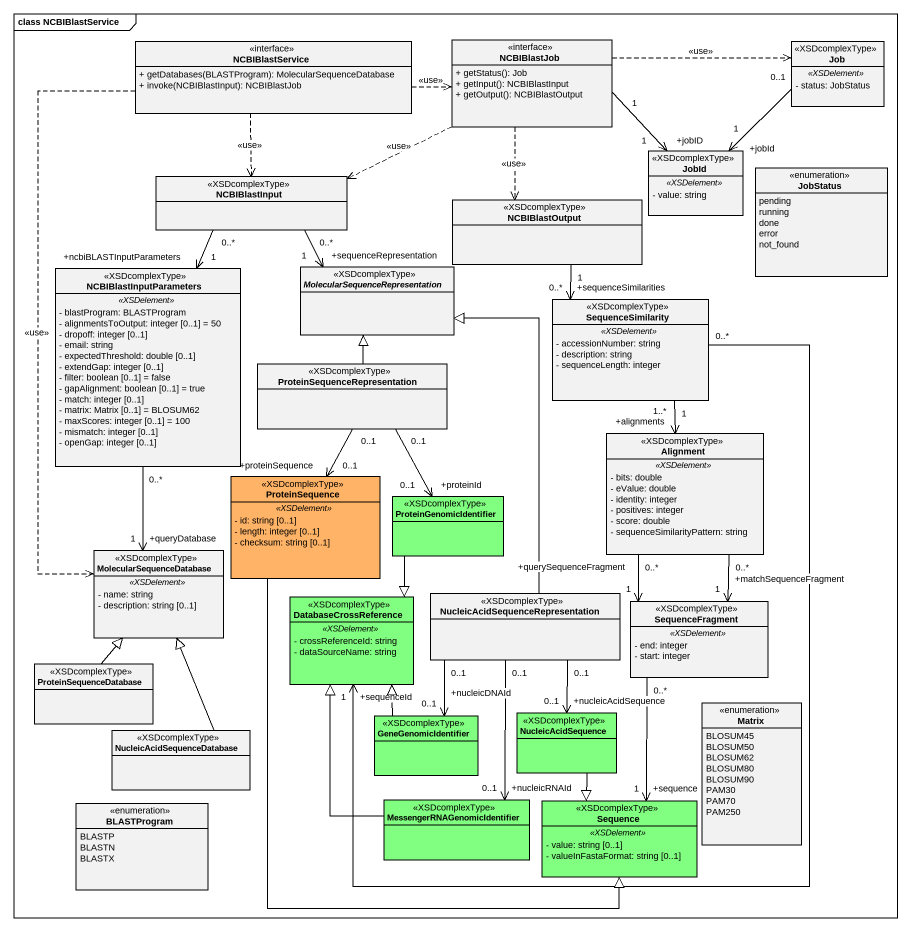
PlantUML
@startuml
mainframe class NCBIBlastService
hide circle
hide empty members
skinparam classAttributeIconSize 0
class NCBIBlastService <<interface>> {
  + getDatabases(BLASTProgram): MolecularSequenceDatabase
  + invoke(NCBIBlastInput): NCBIBlastJob
}
class NCBIBlastJob <<interface>> {
  + getStatus(): Job
  + getInput(): NCBIBlastInput
  + getOutput(): NCBIBlastOutput
}
class Job <<XSDcomplexType>> {
  .. <<XSDelement>> ..
  - status: JobStatus
}
class JobId <<XSDcomplexType>> {
  .. <<XSDelement>> ..
  - value: string
}
class NCBIBlastInput <<XSDcomplexType>>
class NCBIBlastOutput <<XSDcomplexType>>
enum JobStatus {
  pending
  running
  done
  error
  not_found
}
class NCBIBlastInputParameters <<XSDcomplexType>> {
  .. <<XSDelement>> ..
  - blastProgram: BLASTProgram
  - alignmentsToOutput: integer [0..1] = 50
  - dropoff: integer [0..1]
  - email: string
  - expectedThreshold: double [0..1]
  - extendGap: integer [0..1]
  - filter: boolean [0..1] = false
  - gapAlignment: boolean [0..1] = true
  - match: integer [0..1]
  - matrix: Matrix [0..1] = BLOSUM62
  - maxScores: integer [0..1] = 100
  - mismatch: integer [0..1]
  - openGap: integer [0..1]
}
abstract class "MolecularSequenceRepresentation" as MolecularSequenceRepresentat <<XSDcomplexType>>
class SequenceSimilarity <<XSDcomplexType>> {
  .. <<XSDelement>> ..
  - accessionNumber: string
  - description: string
  - sequenceLength: integer
}
class "ProteinSequenceRepresentation" as ProteinSequenceRepresentatio <<XSDcomplexType>>
class Alignment <<XSDcomplexType>> {
  .. <<XSDelement>> ..
  - bits: double
  - eValue: double
  - identity: integer
  - positives: integer
  - score: double
  - sequenceSimilarityPattern: string
}
class ProteinSequence <<XSDcomplexType>> #FFB366 {
  .. <<XSDelement>> ..
  - id: string [0..1]
  - length: integer [0..1]
  - checksum: string [0..1]
}
class ProteinGenomicIdentifier <<XSDcomplexType>> #80FF80
class MolecularSequenceDatabase <<XSDcomplexType>> {
  .. <<XSDelement>> ..
  - name: string
  - description: string [0..1]
}
class DatabaseCrossReference <<XSDcomplexType>> #80FF80 {
  .. <<XSDelement>> ..
  - crossReferenceId: string
  - dataSourceName: string
}
class "NucleicAcidSequenceRepresentation" as NucleicAcidSequenceRepresent <<XSDcomplexType>>
class SequenceFragment <<XSDcomplexType>> {
  .. <<XSDelement>> ..
  - end: integer
  - start: integer
}
class ProteinSequenceDatabase <<XSDcomplexType>>
enum Matrix {
  BLOSUM45
  BLOSUM50
  BLOSUM62
  BLOSUM80
  BLOSUM90
  PAM30
  PAM70
  PAM250
}
class NucleicAcidSequenceDatabase <<XSDcomplexType>>
class GeneGenomicIdentifier <<XSDcomplexType>> #80FF80
class NucleicAcidSequence <<XSDcomplexType>> #80FF80
enum BLASTProgram {
  BLASTP
  BLASTN
  BLASTX
}
class "MessengerRNAGenomicIdentifier" as MessengerRNAGenomicIdentifie <<XSDcomplexType>> #80FF80
class Sequence <<XSDcomplexType>> #80FF80 {
  .. <<XSDelement>> ..
  - value: string [0..1]
  - valueInFastaFormat: string [0..1]
}
NCBIBlastService .right.> NCBIBlastJob : <<use>>
NCBIBlastService ..> NCBIBlastInput : <<use>>
NCBIBlastService ..> MolecularSequenceDatabase : <<use>>
NCBIBlastJob .right.> Job : <<use>>
NCBIBlastJob "1" --> "+jobID\n1" JobId
NCBIBlastJob .left.> NCBIBlastInput : <<use>>
NCBIBlastJob ..> NCBIBlastOutput : <<use>>
Job "0..1" --> "+jobId\n1" JobId
NCBIBlastInput "0..*" --> "+ncbiBLASTInputParameters\n1" NCBIBlastInputParameters
NCBIBlastInput "0..*" --> "+sequenceRepresentation\n1" MolecularSequenceRepresentat
NCBIBlastOutput "1" --> "+sequenceSimilarities\n0..*" SequenceSimilarity
NCBIBlastInputParameters "0..*" --> "+queryDatabase\n1" MolecularSequenceDatabase
SequenceSimilarity "1" --> "+alignments\n1..*" Alignment
SequenceSimilarity "0..*" --> "+sequenceId\n1" DatabaseCrossReference
ProteinSequenceRepresentatio -up-|> MolecularSequenceRepresentat
ProteinSequenceRepresentatio "0..1" --> "+proteinSequence\n0..1" ProteinSequence
ProteinSequenceRepresentatio "0..1" --> "+proteinId\n0..1" ProteinGenomicIdentifier
Alignment "0..*" --> "+matchSequenceFragment\n1" SequenceFragment
Alignment "0..*" --> "+querySequenceFragment\n1" SequenceFragment
ProteinSequence --|> Sequence
ProteinGenomicIdentifier --|> DatabaseCrossReference
NucleicAcidSequenceRepresent -up-|> MolecularSequenceRepresentat
NucleicAcidSequenceRepresent "0..1" --> "+nucleicDNAId\n0..1" GeneGenomicIdentifier
NucleicAcidSequenceRepresent "0..1" --> "+nucleicAcidSequence\n0..1" NucleicAcidSequence
NucleicAcidSequenceRepresent "0..1" --> "+nucleicRNAId\n0..1" MessengerRNAGenomicIdentifie
SequenceFragment "0..*" --> "+sequence\n1" Sequence
ProteinSequenceDatabase -up-|> MolecularSequenceDatabase
NucleicAcidSequenceDatabase -up-|> MolecularSequenceDatabase
GeneGenomicIdentifier -up-|> DatabaseCrossReference
NucleicAcidSequence --|> Sequence
MessengerRNAGenomicIdentifie -up-|> DatabaseCrossReference
@enduml
